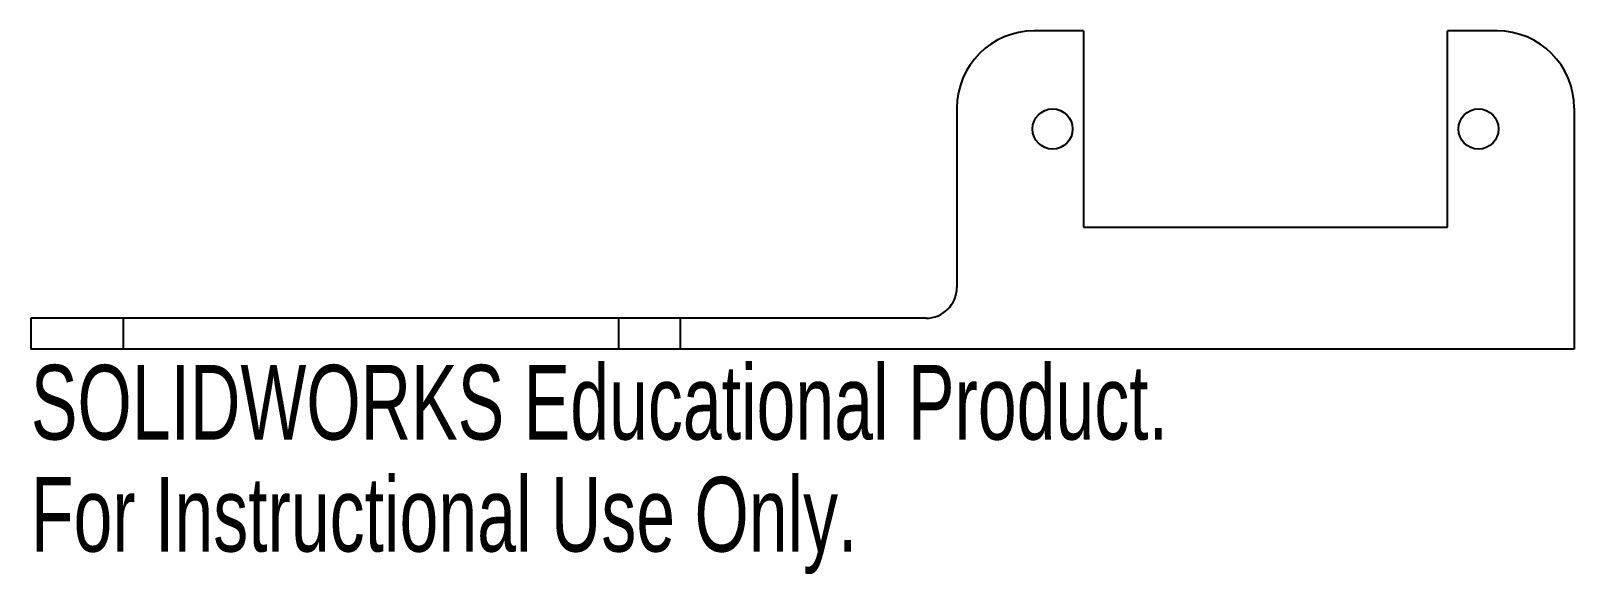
# Paper-space layout '_Right' of a CAD drawing. Header units: millimetres. Extents: x -70 to 30, y -15 to 21.
import ezdxf

# ---------------------------------------------------------------- set-up
doc = ezdxf.new("R2010")
doc.units = ezdxf.units.MM
doc.styles.add('SLDTEXTSTYLE0', font='TXT', dxfattribs={"width": 0.7})

psp = doc.layouts.new('_Right')

# ---------------------------------------------------------------- linework, layer by layer
at = {"color": 7, "linetype": 'Continuous', "lineweight": 25}
for p, q in [((-2.1, 20.6), (-5.3, 20.6)), ((-2.1, 20.6), (-2.1, 7.9)), ((24.7, 20.6), (21.5, 20.6)), ((21.5, 7.9), (21.5, 20.6)), ((-10.3, 15.6), (-10.3, 4)), ((29.7, 15.6), (29.7, 0)), ((-2.1, 7.9), (21.5, 7.9)), ((-12.3, 2), (-70.3, 2)), ((-70.3, 2), (-70.3, 0)), ((-64.31, 0), (-64.31, 2)), ((-32.22, 2), (-32.22, 0)), ((-28.21, 0), (-28.21, 2)), ((29.7, 0), (-70.3, 0))]:
    psp.add_line(p, q, dxfattribs=at)
for centre in [(-4.1, 14.25), (23.5, 14.25)]:
    psp.add_circle(centre, 1.3, dxfattribs=at)
for centre, radius, start, end in [((-5.3, 15.6), 5, 90, 180), ((24.7, 15.6), 5, 0, 90), ((-12.3, 4), 2, 270, 0)]:
    psp.add_arc(centre, radius, start, end, dxfattribs=at)

# ---------------------------------------------------------------- texts
at = {"color": 7, "linetype": 'Continuous', "char_height": 4.8336, "attachment_point": 1, "style": 'SLDTEXTSTYLE0'}
for s, insert in [('SOLIDWORKS Educational Product.', (-70.3, -1.02)), ('For Instructional Use Only.', (-70.3, -8.27))]:
    psp.add_mtext(s, dxfattribs=dict(at, insert=insert))

doc.saveas('drawing.dxf')
